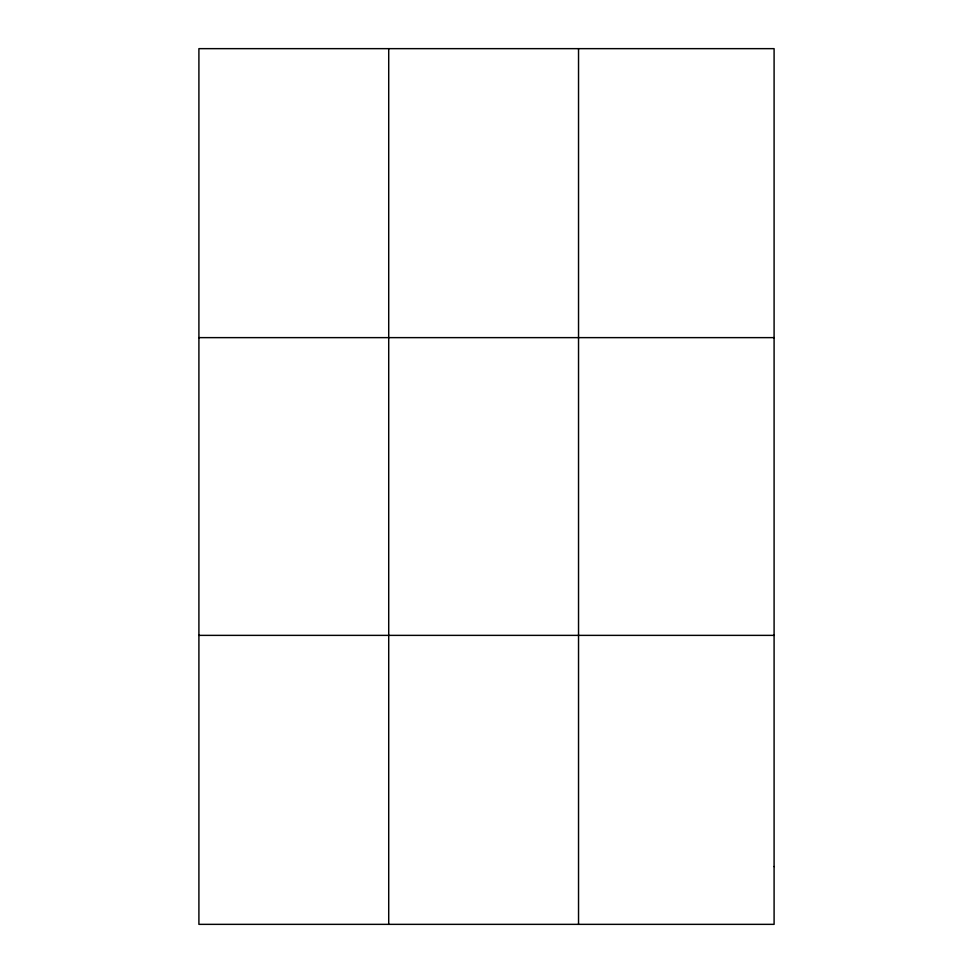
<?xml version="1.0" encoding="UTF-8"?>
<svg xmlns="http://www.w3.org/2000/svg" width="973" height="973" viewBox="0 0 973 973"><rect width="100%" height="100%" fill="white"/><g stroke="black" fill="none" stroke-linecap="round" stroke-linejoin="round"><path stroke-width="1.46" d="M388.714 48.65L388.714 924.35M578.534 48.65L578.534 924.35M198.906 337.631L774.094 337.631M198.906 635.369L774.094 635.369M774.094 866.554L774.094 924.35L198.906 924.35L198.906 48.65L774.094 48.65L774.094 866.554"/></g></svg>
